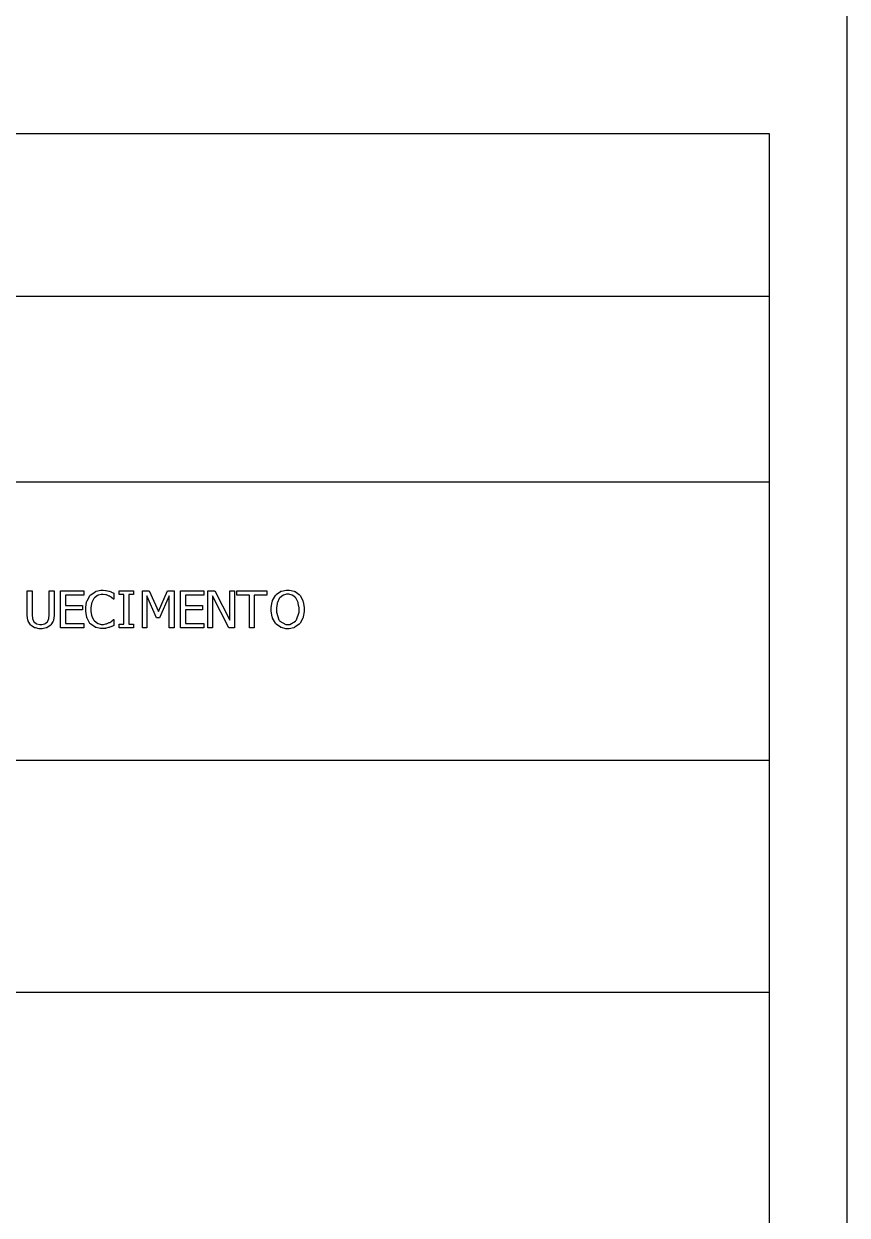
# Model space of a CAD drawing. Header units: millimetres. Extents: x 1974 to 2560, y 1429 to 1567.
# Drawn here: x 2504.41 to 2508.15, y 1527.77 to 1533.2 of the extents above; entities that cross this region are included whole.
import ezdxf

# ---------------------------------------------------------------- set-up
doc = ezdxf.new("R2010")
doc.units = ezdxf.units.MM
for name, color, linetype in [('MARGEM', 1, 'Continuous'), ('TEXTO', 4, 'Continuous'), ('TIMBRE', 7, 'Continuous')]:
    doc.layers.add(name, color=color, linetype=linetype)

msp = doc.modelspace()

# ---------------------------------------------------------------- linework, layer by layer
at = {"layer": 'MARGEM', "color": 7}
msp.add_lwpolyline([(2478.4513, 1512.6706), (2508.1513, 1512.6706), (2508.1513, 1533.6956), (2478.4513, 1533.6956)], close=True, dxfattribs=at)
at = {"layer": 'TEXTO', "color": 0}
for p, q in [((2507.7976, 1531.9544), (2478.9131, 1531.9544)), ((2507.7976, 1531.1096), (2478.9131, 1531.1096)), ((2504.7346, 1530.6133), (2504.756, 1530.6181)), ((2504.756, 1530.6181), (2504.7632, 1530.6181)), ((2504.7632, 1530.6181), (2504.7672, 1530.6181)), ((2504.7672, 1530.6181), (2504.7778, 1530.6171)), ((2504.7778, 1530.6171), (2504.7791, 1530.6169)), ((2504.7791, 1530.6169), (2504.7803, 1530.6166)), ((2504.7803, 1530.6166), (2504.792, 1530.6142)), ((2505.5778, 1530.6138), (2505.5992, 1530.6186)), ((2505.5992, 1530.6186), (2505.6061, 1530.6186)), ((2505.6061, 1530.6186), (2505.614, 1530.6186)), ((2505.614, 1530.6186), (2505.6349, 1530.6136)), ((2504.4217, 1530.5096), (2504.4217, 1530.6151)), ((2504.4217, 1530.6151), (2504.444, 1530.6151)), ((2504.444, 1530.6151), (2504.444, 1530.5096)), ((2504.5213, 1530.5091), (2504.5213, 1530.6151)), ((2504.5213, 1530.6151), (2504.5439, 1530.6151)), ((2504.5439, 1530.6151), (2504.5439, 1530.5096)), ((2504.5727, 1530.4462), (2504.5727, 1530.6151)), ((2504.5727, 1530.6151), (2504.6783, 1530.6151)), ((2504.6783, 1530.5951), (2504.595, 1530.5951)), ((2504.595, 1530.5951), (2504.595, 1530.5488)), ((2504.6783, 1530.6151), (2504.6783, 1530.5951)), ((2504.6872, 1530.5397), (2504.6916, 1530.5648)), ((2504.6916, 1530.5648), (2504.6926, 1530.5674)), ((2504.6926, 1530.5674), (2504.6934, 1530.5701)), ((2504.6934, 1530.5701), (2504.7066, 1530.5929)), ((2504.7066, 1530.5929), (2504.7083, 1530.5948)), ((2504.7083, 1530.5948), (2504.71, 1530.5968)), ((2504.71, 1530.5968), (2504.7299, 1530.6112)), ((2504.7152, 1530.562), (2504.7147, 1530.5598)), ((2504.7244, 1530.5801), (2504.7152, 1530.562)), ((2504.7256, 1530.5814), (2504.7244, 1530.5801)), ((2504.7269, 1530.5829), (2504.7256, 1530.5814)), ((2504.7408, 1530.5938), (2504.7269, 1530.5829)), ((2504.7299, 1530.6112), (2504.7324, 1530.6122)), ((2504.7324, 1530.6122), (2504.7346, 1530.6133)), ((2504.7425, 1530.5945), (2504.7408, 1530.5938)), ((2504.744, 1530.5953), (2504.7425, 1530.5945)), ((2504.758, 1530.599), (2504.744, 1530.5953)), ((2504.7632, 1530.599), (2504.758, 1530.599)), ((2504.7672, 1530.599), (2504.7632, 1530.599)), ((2504.7793, 1530.5971), (2504.7672, 1530.599)), ((2504.7806, 1530.5967), (2504.7793, 1530.5971)), ((2504.7818, 1530.5964), (2504.7806, 1530.5967)), ((2504.7937, 1530.5915), (2504.7818, 1530.5964)), ((2504.792, 1530.6142), (2504.7929, 1530.6138)), ((2504.7929, 1530.6138), (2504.794, 1530.6135)), ((2504.7947, 1530.5909), (2504.7937, 1530.5915)), ((2504.794, 1530.6135), (2504.8032, 1530.61)), ((2504.7957, 1530.5904), (2504.7947, 1530.5909)), ((2504.8051, 1530.584), (2504.7957, 1530.5904)), ((2504.8032, 1530.61), (2504.8041, 1530.6095)), ((2504.8041, 1530.6095), (2504.8051, 1530.6091)), ((2504.8051, 1530.6091), (2504.8146, 1530.6045)), ((2504.8061, 1530.5833), (2504.8051, 1530.584)), ((2504.8069, 1530.5827), (2504.8061, 1530.5833)), ((2504.8131, 1530.5772), (2504.8069, 1530.5827)), ((2504.8136, 1530.5767), (2504.8131, 1530.5772)), ((2504.8153, 1530.5767), (2504.8136, 1530.5767)), ((2504.8146, 1530.6045), (2504.8153, 1530.6038)), ((2504.8153, 1530.6038), (2504.8153, 1530.5767)), ((2504.8394, 1530.5978), (2504.8394, 1530.6151)), ((2504.8394, 1530.6151), (2504.905, 1530.6151)), ((2504.8608, 1530.5978), (2504.8394, 1530.5978)), ((2504.8608, 1530.4634), (2504.8608, 1530.5978)), ((2504.905, 1530.5978), (2504.8834, 1530.5978)), ((2504.8834, 1530.5978), (2504.8834, 1530.4634)), ((2504.905, 1530.6151), (2504.905, 1530.5978)), ((2504.9452, 1530.4462), (2504.9452, 1530.6151)), ((2504.9452, 1530.6151), (2504.9758, 1530.6151)), ((2505.0098, 1530.4927), (2504.9661, 1530.5917)), ((2504.9661, 1530.5917), (2504.9661, 1530.4462)), ((2504.9758, 1530.6151), (2505.018, 1530.521)), ((2505.018, 1530.521), (2505.0587, 1530.6151)), ((2505.0674, 1530.5917), (2505.0234, 1530.4927)), ((2505.0587, 1530.6151), (2505.09, 1530.6151)), ((2505.0674, 1530.4462), (2505.0674, 1530.5917)), ((2505.09, 1530.6151), (2505.09, 1530.4462)), ((2505.09, 1530.6151), (2505.09, 1530.6151)), ((2505.119, 1530.4462), (2505.119, 1530.6151)), ((2505.119, 1530.6151), (2505.2246, 1530.6151)), ((2505.2246, 1530.5951), (2505.1414, 1530.5951)), ((2505.1414, 1530.5951), (2505.1414, 1530.5488)), ((2505.2246, 1530.6151), (2505.2246, 1530.5951)), ((2505.2432, 1530.4462), (2505.2432, 1530.6151)), ((2505.2432, 1530.6151), (2505.275, 1530.6151)), ((2505.3389, 1530.4462), (2505.2643, 1530.5918)), ((2505.2643, 1530.5918), (2505.2643, 1530.4462)), ((2505.275, 1530.6151), (2505.343, 1530.4813)), ((2505.343, 1530.4813), (2505.343, 1530.6151)), ((2505.343, 1530.6151), (2505.364, 1530.6151)), ((2505.364, 1530.6151), (2505.364, 1530.4462)), ((2505.364, 1530.6151), (2505.364, 1530.6151)), ((2505.3752, 1530.5951), (2505.3752, 1530.6151)), ((2505.3752, 1530.6151), (2505.511, 1530.6151)), ((2505.4318, 1530.5951), (2505.3752, 1530.5951)), ((2505.4318, 1530.4462), (2505.4318, 1530.5951)), ((2505.511, 1530.5951), (2505.4541, 1530.5951)), ((2505.4541, 1530.5951), (2505.4541, 1530.4462)), ((2505.511, 1530.6151), (2505.511, 1530.5951)), ((2505.5316, 1530.5399), (2505.5361, 1530.5653)), ((2505.5361, 1530.5653), (2505.5368, 1530.5679)), ((2505.5368, 1530.5679), (2505.5378, 1530.5707)), ((2505.5378, 1530.5707), (2505.5502, 1530.5938)), ((2505.5502, 1530.5938), (2505.5519, 1530.5957)), ((2505.5519, 1530.5957), (2505.5535, 1530.5976)), ((2505.5535, 1530.5976), (2505.573, 1530.6118)), ((2505.5592, 1530.5622), (2505.5587, 1530.56)), ((2505.5676, 1530.5804), (2505.5592, 1530.5622)), ((2505.5688, 1530.5817), (2505.5676, 1530.5804)), ((2505.5698, 1530.5833), (2505.5688, 1530.5817)), ((2505.5835, 1530.5943), (2505.5698, 1530.5833)), ((2505.573, 1530.6118), (2505.5755, 1530.6128)), ((2505.5755, 1530.6128), (2505.5778, 1530.6138)), ((2505.585, 1530.5949), (2505.5835, 1530.5943)), ((2505.5865, 1530.5957), (2505.585, 1530.5949)), ((2505.6009, 1530.5992), (2505.5865, 1530.5957)), ((2505.6063, 1530.5992), (2505.6009, 1530.5992)), ((2505.6111, 1530.5992), (2505.6063, 1530.5992)), ((2505.626, 1530.5956), (2505.6111, 1530.5992)), ((2505.6277, 1530.5948), (2505.626, 1530.5956)), ((2505.6292, 1530.5942), (2505.6277, 1530.5948)), ((2505.6426, 1530.5832), (2505.6292, 1530.5942)), ((2505.6349, 1530.6136), (2505.6374, 1530.6126)), ((2505.6374, 1530.6126), (2505.6396, 1530.6116)), ((2505.6396, 1530.6116), (2505.659, 1530.5976)), ((2505.6439, 1530.5817), (2505.6426, 1530.5832)), ((2505.6449, 1530.5804), (2505.6439, 1530.5817)), ((2505.6533, 1530.5625), (2505.6449, 1530.5804)), ((2505.654, 1530.5603), (2505.6533, 1530.5625)), ((2505.659, 1530.5976), (2505.6607, 1530.5957)), ((2505.6607, 1530.5957), (2505.6622, 1530.5938)), ((2505.6607, 1530.5957), (2505.6607, 1530.5957)), ((2505.6622, 1530.5938), (2505.6746, 1530.571)), ((2505.6746, 1530.571), (2505.6756, 1530.5681)), ((2505.6756, 1530.5681), (2505.6766, 1530.5655)), ((2505.6766, 1530.5655), (2505.6811, 1530.5393)), ((2504.4217, 1530.5027), (2504.4217, 1530.5096)), ((2504.444, 1530.5096), (2504.444, 1530.5048)), ((2504.5213, 1530.5047), (2504.5213, 1530.5091)), ((2504.5439, 1530.5096), (2504.5439, 1530.5022)), ((2504.595, 1530.5488), (2504.6725, 1530.5488)), ((2504.6725, 1530.5289), (2504.595, 1530.5289)), ((2504.595, 1530.5289), (2504.595, 1530.4661)), ((2504.6725, 1530.5488), (2504.6725, 1530.5289)), ((2504.6872, 1530.5304), (2504.6872, 1530.5397)), ((2504.6872, 1530.5217), (2504.6872, 1530.5304)), ((2504.6919, 1530.4955), (2504.6872, 1530.5217)), ((2504.714, 1530.5576), (2504.7108, 1530.5373)), ((2504.7108, 1530.5373), (2504.7108, 1530.5304)), ((2504.7108, 1530.5304), (2504.7108, 1530.5229)), ((2504.7108, 1530.5229), (2504.714, 1530.5027)), ((2504.7147, 1530.5598), (2504.714, 1530.5576)), ((2505.1414, 1530.5488), (2505.2189, 1530.5488)), ((2505.2189, 1530.5289), (2505.1414, 1530.5289)), ((2505.1414, 1530.5289), (2505.1414, 1530.4661)), ((2505.2189, 1530.5488), (2505.2189, 1530.5289)), ((2505.5316, 1530.5305), (2505.5316, 1530.5399)), ((2505.5316, 1530.522), (2505.5316, 1530.5305)), ((2505.5361, 1530.4962), (2505.5316, 1530.522)), ((2505.5579, 1530.5579), (2505.555, 1530.5374)), ((2505.555, 1530.5374), (2505.555, 1530.5305)), ((2505.555, 1530.5305), (2505.555, 1530.5178)), ((2505.555, 1530.5178), (2505.5666, 1530.4827)), ((2505.5587, 1530.56), (2505.5579, 1530.5579)), ((2505.6461, 1530.4827), (2505.6577, 1530.5186)), ((2505.6545, 1530.5581), (2505.654, 1530.5603)), ((2505.6577, 1530.538), (2505.6545, 1530.5581)), ((2505.6577, 1530.5305), (2505.6577, 1530.538)), ((2505.6577, 1530.5186), (2505.6577, 1530.5305)), ((2505.6577, 1530.5305), (2505.6577, 1530.5305)), ((2505.6811, 1530.5213), (2505.6766, 1530.4963)), ((2505.6811, 1530.5393), (2505.6811, 1530.5305)), ((2505.6811, 1530.5305), (2505.6811, 1530.5213)), ((2504.4247, 1530.4814), (2504.4217, 1530.5027)), ((2504.4252, 1530.4794), (2504.4247, 1530.4814)), ((2504.4259, 1530.4773), (2504.4252, 1530.4794)), ((2504.4364, 1530.4597), (2504.4259, 1530.4773)), ((2504.4378, 1530.4581), (2504.4364, 1530.4597)), ((2504.439, 1530.4569), (2504.4378, 1530.4581)), ((2504.455, 1530.4473), (2504.439, 1530.4569)), ((2504.444, 1530.5048), (2504.4453, 1530.4913)), ((2504.4453, 1530.4913), (2504.4455, 1530.49)), ((2504.4455, 1530.49), (2504.4458, 1530.4887)), ((2504.4458, 1530.4887), (2504.4505, 1530.4768)), ((2504.4505, 1530.4768), (2504.4512, 1530.4757)), ((2504.4512, 1530.4757), (2504.452, 1530.4746)), ((2504.452, 1530.4746), (2504.4624, 1530.4659)), ((2504.4624, 1530.4659), (2504.4637, 1530.4653)), ((2504.4637, 1530.4653), (2504.4649, 1530.4647)), ((2504.4649, 1530.4647), (2504.4783, 1530.4618)), ((2504.4783, 1530.4618), (2504.4828, 1530.4618)), ((2504.4828, 1530.4618), (2504.4873, 1530.4618)), ((2504.4873, 1530.4618), (2504.5002, 1530.4647)), ((2504.5002, 1530.4647), (2504.5014, 1530.4653)), ((2504.5014, 1530.4653), (2504.5029, 1530.4659)), ((2504.5029, 1530.4659), (2504.5133, 1530.4746)), ((2504.5263, 1530.4569), (2504.5106, 1530.4472)), ((2504.5133, 1530.4746), (2504.5141, 1530.4757)), ((2504.5141, 1530.4757), (2504.5148, 1530.4768)), ((2504.5148, 1530.4768), (2504.5195, 1530.4887)), ((2504.5195, 1530.4887), (2504.5198, 1530.49)), ((2504.5198, 1530.49), (2504.52, 1530.4913)), ((2504.52, 1530.4913), (2504.5213, 1530.5047)), ((2504.5277, 1530.4581), (2504.5263, 1530.4569)), ((2504.5292, 1530.4597), (2504.5277, 1530.4581)), ((2504.5396, 1530.4775), (2504.5292, 1530.4597)), ((2504.5401, 1530.4795), (2504.5396, 1530.4775)), ((2504.5409, 1530.4816), (2504.5401, 1530.4795)), ((2504.5439, 1530.5022), (2504.5409, 1530.4816)), ((2504.595, 1530.4661), (2504.6783, 1530.4661)), ((2504.6783, 1530.4661), (2504.6783, 1530.4462)), ((2504.6929, 1530.4927), (2504.6919, 1530.4955)), ((2504.6936, 1530.49), (2504.6929, 1530.4927)), ((2504.7068, 1530.467), (2504.6936, 1530.49)), ((2504.7085, 1530.4652), (2504.7068, 1530.467)), ((2504.71, 1530.4634), (2504.7085, 1530.4652)), ((2504.7301, 1530.4496), (2504.71, 1530.4634)), ((2504.714, 1530.5027), (2504.7147, 1530.5006)), ((2504.7147, 1530.5006), (2504.7155, 1530.4985)), ((2504.7155, 1530.4985), (2504.7249, 1530.4808)), ((2504.7249, 1530.4808), (2504.7264, 1530.4794)), ((2504.7264, 1530.4794), (2504.7274, 1530.478)), ((2504.7274, 1530.478), (2504.7413, 1530.4675)), ((2504.7413, 1530.4675), (2504.7428, 1530.4668)), ((2504.7428, 1530.4668), (2504.7446, 1530.4661)), ((2504.7446, 1530.4661), (2504.7584, 1530.4625)), ((2504.7584, 1530.4625), (2504.7632, 1530.4625)), ((2504.7632, 1530.4625), (2504.7677, 1530.4625)), ((2504.7677, 1530.4625), (2504.7796, 1530.4644)), ((2504.7796, 1530.4644), (2504.781, 1530.4649)), ((2504.781, 1530.4649), (2504.7825, 1530.4653)), ((2504.7825, 1530.4653), (2504.7947, 1530.4703)), ((2504.7947, 1530.4703), (2504.796, 1530.4708)), ((2504.796, 1530.4708), (2504.7967, 1530.4716)), ((2504.7967, 1530.4716), (2504.8059, 1530.4775)), ((2504.8056, 1530.4531), (2504.8049, 1530.4526)), ((2504.8146, 1530.4573), (2504.8056, 1530.4531)), ((2504.8059, 1530.4775), (2504.8066, 1530.4781)), ((2504.8066, 1530.4781), (2504.8074, 1530.4788)), ((2504.8074, 1530.4788), (2504.8134, 1530.484)), ((2504.8134, 1530.484), (2504.8139, 1530.4844)), ((2504.8139, 1530.4844), (2504.8153, 1530.4844)), ((2504.8153, 1530.4577), (2504.8146, 1530.4573)), ((2504.8153, 1530.4844), (2504.8153, 1530.4577)), ((2504.8394, 1530.4462), (2504.8394, 1530.4634)), ((2504.8394, 1530.4634), (2504.8608, 1530.4634)), ((2504.8834, 1530.4634), (2504.905, 1530.4634)), ((2504.905, 1530.4634), (2504.905, 1530.4462)), ((2504.905, 1530.4634), (2504.905, 1530.4634)), ((2505.0234, 1530.4927), (2505.0098, 1530.4927)), ((2505.1414, 1530.4661), (2505.2246, 1530.4661)), ((2505.2246, 1530.4661), (2505.2246, 1530.4462)), ((2505.5368, 1530.4934), (2505.5361, 1530.4962)), ((2505.5378, 1530.4906), (2505.5368, 1530.4934)), ((2505.5502, 1530.4676), (2505.5378, 1530.4906)), ((2505.5517, 1530.4657), (2505.5502, 1530.4676)), ((2505.5535, 1530.4639), (2505.5517, 1530.4657)), ((2505.573, 1530.4494), (2505.5535, 1530.4639)), ((2505.5666, 1530.4827), (2505.5688, 1530.4796)), ((2505.5688, 1530.4796), (2505.5711, 1530.4768)), ((2505.5711, 1530.4768), (2505.5974, 1530.462)), ((2505.5974, 1530.462), (2505.6063, 1530.462)), ((2505.6063, 1530.462), (2505.6155, 1530.462)), ((2505.6155, 1530.462), (2505.6413, 1530.4768)), ((2505.659, 1530.4637), (2505.6389, 1530.4492)), ((2505.6413, 1530.4768), (2505.6439, 1530.4796)), ((2505.6439, 1530.4796), (2505.6461, 1530.4827)), ((2505.6607, 1530.4657), (2505.659, 1530.4637)), ((2505.6622, 1530.4676), (2505.6607, 1530.4657)), ((2505.6749, 1530.4908), (2505.6622, 1530.4676)), ((2505.6759, 1530.4934), (2505.6749, 1530.4908)), ((2505.6766, 1530.4963), (2505.6759, 1530.4934)), ((2504.4567, 1530.4466), (2504.455, 1530.4473)), ((2504.4585, 1530.446), (2504.4567, 1530.4466)), ((2504.4761, 1530.4426), (2504.4585, 1530.446)), ((2504.4828, 1530.4426), (2504.4761, 1530.4426)), ((2504.4887, 1530.4426), (2504.4828, 1530.4426)), ((2504.4828, 1530.4426), (2504.4828, 1530.4426)), ((2504.5071, 1530.4459), (2504.4887, 1530.4426)), ((2504.5089, 1530.4465), (2504.5071, 1530.4459)), ((2504.5106, 1530.4472), (2504.5089, 1530.4465)), ((2504.6783, 1530.4462), (2504.5727, 1530.4462)), ((2504.6783, 1530.4462), (2504.6783, 1530.4462)), ((2504.7326, 1530.4486), (2504.7301, 1530.4496)), ((2504.7346, 1530.4478), (2504.7326, 1530.4486)), ((2504.7552, 1530.4431), (2504.7346, 1530.4478)), ((2504.763, 1530.4431), (2504.7552, 1530.4431)), ((2504.7666, 1530.4431), (2504.763, 1530.4431)), ((2504.763, 1530.4431), (2504.763, 1530.4431)), ((2504.7783, 1530.4442), (2504.7666, 1530.4431)), ((2504.7793, 1530.4444), (2504.7783, 1530.4442)), ((2504.7803, 1530.4445), (2504.7793, 1530.4444)), ((2504.7917, 1530.4475), (2504.7803, 1530.4445)), ((2504.7929, 1530.448), (2504.7917, 1530.4475)), ((2504.7942, 1530.4483), (2504.7929, 1530.448)), ((2504.8041, 1530.4522), (2504.7942, 1530.4483)), ((2504.8049, 1530.4526), (2504.8041, 1530.4522)), ((2504.905, 1530.4462), (2504.8394, 1530.4462)), ((2504.9661, 1530.4462), (2504.9452, 1530.4462)), ((2505.09, 1530.4462), (2505.0674, 1530.4462)), ((2505.2246, 1530.4462), (2505.119, 1530.4462)), ((2505.2246, 1530.4462), (2505.2246, 1530.4462)), ((2505.2643, 1530.4462), (2505.2432, 1530.4462)), ((2505.364, 1530.4462), (2505.3389, 1530.4462)), ((2505.4541, 1530.4462), (2505.4318, 1530.4462)), ((2505.4541, 1530.4462), (2505.4541, 1530.4462)), ((2505.5753, 1530.4485), (2505.573, 1530.4494)), ((2505.5776, 1530.4475), (2505.5753, 1530.4485)), ((2505.5984, 1530.4426), (2505.5776, 1530.4475)), ((2505.6061, 1530.4426), (2505.5984, 1530.4426)), ((2505.6133, 1530.4426), (2505.6061, 1530.4426)), ((2505.6342, 1530.4474), (2505.6133, 1530.4426)), ((2505.6366, 1530.4482), (2505.6342, 1530.4474)), ((2505.6389, 1530.4492), (2505.6366, 1530.4482)), ((2507.7976, 1529.8424), (2478.9131, 1529.8424)), ((2507.7976, 1528.7864), (2478.9131, 1528.7864))]:
    msp.add_line(p, q, dxfattribs=at)
at = {"layer": 'TIMBRE', "color": 12}
msp.add_line((2507.7976, 1532.6956), (2478.9131, 1532.6956), dxfattribs=at)
msp.add_lwpolyline([(2478.9131, 1513.0586), (2507.7976, 1513.0586), (2507.7976, 1532.6956), (2478.9131, 1532.6956)], close=True, dxfattribs=at)

doc.saveas('drawing.dxf')
